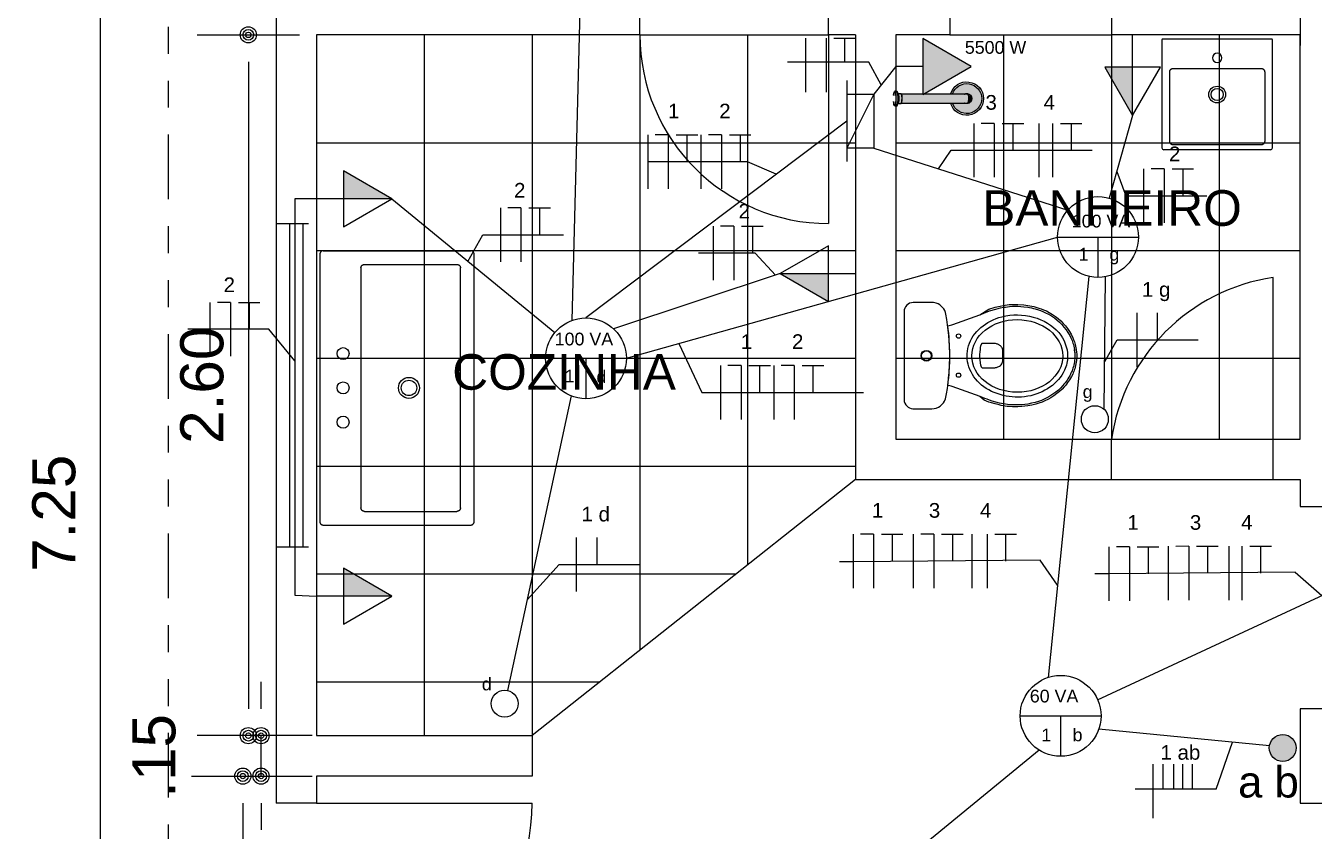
# Model space of a CAD drawing. Header units: millimetres. Extents: x 5.67 to 14.72, y 2.6 to 10.77.
# Drawn here: x 5.672 to 10.453, y 5.553 to 8.542 of the extents above; entities that cross this region are included whole.
import ezdxf

# ---------------------------------------------------------------- set-up
doc = ezdxf.new("R2010")
doc.units = ezdxf.units.MM
doc.header["$LTSCALE"] = 0.01
doc.linetypes.add('ACAD_ISO02W100', pattern=[15, 12, -3])
doc.linetypes.add('ACAD_ISO05W100', pattern=[33, 24, -3, 0, -3, 0, -3])
for name, color, linetype in [('aberturas', 140, 'Continuous'), ('cargas', 30, 'Continuous'), ('coberta', 8, 'Continuous'), ('condutor', 10, 'Continuous'), ('cotas', 201, 'Continuous'), ('eletroduto', 50, 'Continuous'), ('parede', 7, 'Continuous'), ('pisos', 251, 'Continuous'), ('texto', 6, 'Continuous')]:
    doc.layers.add(name, color=color, linetype=linetype)
doc.layers.add('Aux-Hatch_Solido', color=10, linetype='Continuous', lineweight=9)
doc.layers.add('hidrosanitario', color=100, linetype='Continuous', lineweight=9)
doc.styles.get("Standard").update_dxf_attribs({"font": 'arial.ttf'})
doc.styles.add('style1', font='arial.ttf', dxfattribs={"height": 0.5})
doc.dimstyles.new('ESC_1-100', dxfattribs={"dimtxt": 0.16, "dimasz": 0.1, "dimexe": 0.18, "dimexo": 0.1, "dimgap": 0.09, "dimtad": 1, "dimzin": 4, "dimdsep": 46, "dimtxsty": 'Standard', "dimblk": 'D1', "dimcen": 0.09, "dimse1": 1, "dimse2": 1, "dimclrd": 8, "dimclre": 256, "dimclrt": 3, "dimadec": 0, "dimazin": 0, "dimtfac": 1, "dimtmove": 2, "dimatfit": 3, "dimldrblk": 'D1', "dimfxl": 1, "dimtolj": 1, "dimarcsym": 0})

# ---------------------------------------------------------------- blocks, each defined once
blk = doc.blocks.new('Cuba de semiencaixe L.83')
for p, q in [((-0.205, -0.012), (-0.205, -0.413)), ((0.203, -0.01), (-0.203, -0.01)), ((0.205, -0.413), (0.205, -0.012)), ((-0.1775, -0.132), (-0.1775, -0.388)), ((0.1655, -0.12), (-0.1655, -0.12)), ((0.1775, -0.388), (0.1775, -0.132)), ((0.198, -0.42), (-0.198, -0.42)), ((-0.1655, -0.4), (0.1655, -0.4))]:
    blk.add_line(p, q)
for points in [[(-0.1655, -0.12, 0), (-0.1667, -0.1201, 0), (-0.1678, -0.1202, 0), (-0.169, -0.1205, 0), (-0.1701, -0.1209, 0), (-0.1712, -0.1214, 0), (-0.1722, -0.122, 0), (-0.1731, -0.1227, 0), (-0.174, -0.1235, 0), (-0.1748, -0.1244, 0), (-0.1755, -0.1253, 0), (-0.1761, -0.1263, 0), (-0.1766, -0.1274, 0), (-0.177, -0.1285, 0), (-0.1773, -0.1297, 0), (-0.1774, -0.1308, 0), (-0.1775, -0.132, 0)], [(0.1775, -0.132, 0), (0.1774, -0.1308, 0), (0.1773, -0.1297, 0), (0.177, -0.1285, 0), (0.1766, -0.1274, 0), (0.1761, -0.1263, 0), (0.1755, -0.1253, 0), (0.1748, -0.1244, 0), (0.174, -0.1235, 0), (0.1731, -0.1227, 0), (0.1722, -0.122, 0), (0.1712, -0.1214, 0), (0.1701, -0.1209, 0), (0.169, -0.1205, 0), (0.1678, -0.1202, 0), (0.1667, -0.1201, 0), (0.1655, -0.12, 0)], [(-0.1775, -0.388, 0), (-0.1774, -0.3892, 0), (-0.1773, -0.3903, 0), (-0.177, -0.3915, 0), (-0.1766, -0.3926, 0), (-0.1761, -0.3937, 0), (-0.1755, -0.3947, 0), (-0.1748, -0.3956, 0), (-0.174, -0.3965, 0), (-0.1731, -0.3973, 0), (-0.1722, -0.398, 0), (-0.1712, -0.3986, 0), (-0.1701, -0.3991, 0), (-0.169, -0.3995, 0), (-0.1678, -0.3998, 0), (-0.1667, -0.3999, 0), (-0.1655, -0.4, 0)], [(0.1655, -0.4, 0), (0.1667, -0.3999, 0), (0.1678, -0.3998, 0), (0.169, -0.3995, 0), (0.1701, -0.3991, 0), (0.1712, -0.3986, 0), (0.1722, -0.398, 0), (0.1731, -0.3973, 0), (0.174, -0.3965, 0), (0.1748, -0.3956, 0), (0.1755, -0.3947, 0), (0.1761, -0.3937, 0), (0.1766, -0.3926, 0), (0.177, -0.3915, 0), (0.1773, -0.3903, 0), (0.1774, -0.3892, 0), (0.1775, -0.388, 0)]]:
    blk.add_polyline3d(points)
at = {"color": 252}
for radius in [0.031, 0.0225]:
    blk.add_circle((0, -0.215), radius, dxfattribs=at)
for centre, radius, start, end in [((-0.203, -0.012), 0.002, 89.9815, 180), ((0.203, -0.012), 0.002, 359.9815, 90), ((-0.198, -0.413), 0.007, 180.001, 270.001), ((0.198, -0.413), 0.007, 269.999, 359.999)]:
    blk.add_arc(centre, radius, start, end)
for start, end in [(0, 180), (180, 0)]:
    blk.add_arc((0, -0.079), 0.0175, start, end, dxfattribs=at)
blk = doc.blocks.new('Cuba de apoio L.197')
for p, q in [((-0.4, -0.02), (-0.4, -0.45)), ((0.39, -0.01), (-0.39, -0.01)), ((0.4, -0.02), (0.4, -0.45)), ((-0.36, -0.14), (-0.36, -0.41)), ((0.35, -0.13), (-0.35, -0.13)), ((0.36, -0.14), (0.36, -0.41)), ((-0.35, -0.42), (0.35, -0.42)), ((-0.39, -0.46), (0.39, -0.46))]:
    blk.add_line(p, q)
for points in [[(-0.39, -0.01, 0), (-0.3908, -0.01, 0), (-0.3916, -0.0101, 0), (-0.3924, -0.0103, 0), (-0.3931, -0.0105, 0), (-0.3938, -0.0108, 0), (-0.3946, -0.0111, 0), (-0.3952, -0.0115, 0), (-0.3959, -0.0119, 0), (-0.3965, -0.0124, 0), (-0.3971, -0.0129, 0), (-0.3976, -0.0135, 0), (-0.3981, -0.0141, 0), (-0.3985, -0.0148, 0), (-0.3989, -0.0154, 0), (-0.3992, -0.0162, 0), (-0.3995, -0.0169, 0), (-0.3997, -0.0176, 0), (-0.3999, -0.0184, 0), (-0.4, -0.0192, 0), (-0.4, -0.02, 0)], [(0.4, -0.02, 0), (0.4, -0.0192, 0), (0.3999, -0.0184, 0), (0.3997, -0.0176, 0), (0.3995, -0.0169, 0), (0.3992, -0.0162, 0), (0.3989, -0.0154, 0), (0.3985, -0.0148, 0), (0.3981, -0.0141, 0), (0.3976, -0.0135, 0), (0.3971, -0.0129, 0), (0.3965, -0.0124, 0), (0.3959, -0.0119, 0), (0.3952, -0.0115, 0), (0.3946, -0.0111, 0), (0.3938, -0.0108, 0), (0.3931, -0.0105, 0), (0.3924, -0.0103, 0), (0.3916, -0.0101, 0), (0.3908, -0.01, 0), (0.39, -0.01, 0)], [(-0.36, -0.14, 0), (-0.36, -0.1392, 0), (-0.3599, -0.1384, 0), (-0.3597, -0.1377, 0), (-0.3595, -0.1369, 0), (-0.3592, -0.1362, 0), (-0.3589, -0.1354, 0), (-0.3585, -0.1348, 0), (-0.3581, -0.1341, 0), (-0.3576, -0.1335, 0), (-0.3571, -0.1329, 0), (-0.3565, -0.1324, 0), (-0.3559, -0.1319, 0), (-0.3552, -0.1315, 0), (-0.3546, -0.1311, 0), (-0.3538, -0.1308, 0), (-0.3531, -0.1305, 0), (-0.3523, -0.1303, 0), (-0.3516, -0.1301, 0), (-0.3508, -0.13, 0), (-0.35, -0.13, 0)], [(0.35, -0.13, 0), (0.3508, -0.13, 0), (0.3516, -0.1301, 0), (0.3523, -0.1303, 0), (0.3531, -0.1305, 0), (0.3538, -0.1308, 0), (0.3546, -0.1311, 0), (0.3552, -0.1315, 0), (0.3559, -0.1319, 0), (0.3565, -0.1324, 0), (0.3571, -0.1329, 0), (0.3576, -0.1335, 0), (0.3581, -0.1341, 0), (0.3585, -0.1348, 0), (0.3589, -0.1354, 0), (0.3592, -0.1362, 0), (0.3595, -0.1369, 0), (0.3597, -0.1377, 0), (0.3599, -0.1384, 0), (0.36, -0.1392, 0), (0.36, -0.14, 0)], [(-0.35, -0.42, 0), (-0.3508, -0.42, 0), (-0.3516, -0.4199, 0), (-0.3523, -0.4197, 0), (-0.3531, -0.4195, 0), (-0.3538, -0.4192, 0), (-0.3546, -0.4189, 0), (-0.3552, -0.4185, 0), (-0.3559, -0.4181, 0), (-0.3565, -0.4176, 0), (-0.3571, -0.4171, 0), (-0.3576, -0.4165, 0), (-0.3581, -0.4159, 0), (-0.3585, -0.4152, 0), (-0.3589, -0.4146, 0), (-0.3592, -0.4138, 0), (-0.3595, -0.4131, 0), (-0.3597, -0.4123, 0), (-0.3599, -0.4116, 0), (-0.36, -0.4108, 0), (-0.36, -0.41, 0)], [(0.36, -0.41, 0), (0.36, -0.4108, 0), (0.3599, -0.4116, 0), (0.3597, -0.4123, 0), (0.3595, -0.4131, 0), (0.3592, -0.4138, 0), (0.3589, -0.4146, 0), (0.3585, -0.4152, 0), (0.3581, -0.4159, 0), (0.3576, -0.4165, 0), (0.3571, -0.4171, 0), (0.3565, -0.4176, 0), (0.3559, -0.4181, 0), (0.3552, -0.4185, 0), (0.3546, -0.4189, 0), (0.3538, -0.4192, 0), (0.3531, -0.4195, 0), (0.3523, -0.4197, 0), (0.3516, -0.4199, 0), (0.3508, -0.42, 0), (0.35, -0.42, 0)], [(-0.4, -0.45, 0), (-0.4, -0.4508, 0), (-0.3999, -0.4516, 0), (-0.3997, -0.4524, 0), (-0.3995, -0.4531, 0), (-0.3992, -0.4538, 0), (-0.3989, -0.4546, 0), (-0.3985, -0.4552, 0), (-0.3981, -0.4559, 0), (-0.3976, -0.4565, 0), (-0.3971, -0.4571, 0), (-0.3965, -0.4576, 0), (-0.3959, -0.4581, 0), (-0.3952, -0.4585, 0), (-0.3946, -0.4589, 0), (-0.3938, -0.4592, 0), (-0.3931, -0.4595, 0), (-0.3924, -0.4597, 0), (-0.3916, -0.4599, 0), (-0.3908, -0.46, 0), (-0.39, -0.46, 0)], [(0.39, -0.46, 0), (0.3908, -0.46, 0), (0.3916, -0.4599, 0), (0.3924, -0.4597, 0), (0.3931, -0.4595, 0), (0.3938, -0.4592, 0), (0.3946, -0.4589, 0), (0.3952, -0.4585, 0), (0.3959, -0.4581, 0), (0.3965, -0.4576, 0), (0.3971, -0.4571, 0), (0.3976, -0.4565, 0), (0.3981, -0.4559, 0), (0.3985, -0.4552, 0), (0.3989, -0.4546, 0), (0.3992, -0.4538, 0), (0.3995, -0.4531, 0), (0.3997, -0.4524, 0), (0.3999, -0.4516, 0), (0.4, -0.4508, 0), (0.4, -0.45, 0)]]:
    blk.add_polyline3d(points)
at = {"color": 252}
for centre, radius in [((-0.1, -0.0779), 0.0175), ((0, -0.0779), 0.0175), ((0.1, -0.0779), 0.0175), ((0, -0.27), 0.0306), ((0, -0.27), 0.0225)]:
    blk.add_circle(centre, radius, dxfattribs=at)
blk = doc.blocks.new('Bacia Ravena')
blk.add_lwpolyline([(0.1631, -0.03), (-0.1631, -0.03, 0.388677), (-0.1964, -0.063), (-0.1964, -0.1331, 0.321666), (-0.1601, -0.1839, 0.095228), (0.154, -0.1854, 0.273355), (0.1952, -0.1495, 0.052707), (0.1975, -0.1387), (0.1979, -0.1341), (0.1979, -0.064, 0.409122)], format="xyb", close=True)
blk.add_lwpolyline([(0.0124, -0.6633), (0.024, -0.662), (0.0066, -0.6636), (0.0008, -0.6637), (-0.005, -0.6636), (-0.0109, -0.6633), (-0.0167, -0.6628), (-0.0224, -0.662), (-0.0283, -0.661), (-0.0341, -0.6598), (-0.0399, -0.6583), (-0.0456, -0.6567), (-0.0504, -0.6551), (-0.0553, -0.6533), (-0.06, -0.6514), (-0.0647, -0.6493), (-0.0739, -0.6447), (-0.0794, -0.6416), (-0.0848, -0.6383), (-0.0901, -0.6348), (-0.0953, -0.6311), (-0.1004, -0.6273), (-0.1051, -0.6235), (-0.1097, -0.6196), (-0.1186, -0.6114), (-0.127, -0.6025), (-0.1349, -0.5931), (-0.1428, -0.5824), (-0.15, -0.5712), (-0.1559, -0.5604), (-0.1608, -0.5501), (-0.1652, -0.5396), (-0.1691, -0.5285), (-0.1726, -0.5168), (-0.1761, -0.5029), (-0.1788, -0.4887), (-0.1815, -0.467), (-0.1823, -0.4523), (-0.1823, -0.4408), (-0.1821, -0.4325), (-0.1813, -0.4209), (-0.1805, -0.4136), (-0.1796, -0.4062), (-0.1784, -0.3989), (-0.177, -0.3916), (-0.1754, -0.3843), (-0.1719, -0.3703), (-0.1679, -0.3565), (-0.1648, -0.3472), (-0.1613, -0.3381), (-0.1579, -0.3296), (-0.1514, -0.3122), (-0.1136, -0.2084), (-0.1126, -0.2049), (-0.1111, -0.1996), (-0.1099, -0.1942), (-0.1096, -0.1926, 0.06389), (0.111, -0.1926), (0.1134, -0.2029), (0.1147, -0.2074), (0.1161, -0.2114), (0.1526, -0.3116), (0.1663, -0.3472), (0.1735, -0.3703), (0.1777, -0.3879), (0.1799, -0.3989), (0.1811, -0.4062), (0.1821, -0.4136), (0.1828, -0.4209), (0.1836, -0.4325), (0.1838, -0.4523), (0.1823, -0.4743), (0.1803, -0.4887), (0.1791, -0.4958), (0.1776, -0.5029), (0.176, -0.5099), (0.1741, -0.5168), (0.1706, -0.5285), (0.1677, -0.5369), (0.1646, -0.5448), (0.16, -0.5553), (0.1548, -0.5654), (0.148, -0.5768), (0.1405, -0.5878), (0.1326, -0.5978), (0.1244, -0.607), (0.1158, -0.6155), (0.1067, -0.6235), (0.0969, -0.6311), (0.0864, -0.6383), (0.0754, -0.6447), (0.0662, -0.6493), (0.0568, -0.6533), (0.052, -0.6551), (0.0471, -0.6567), (0.0414, -0.6583), (0.0356, -0.6598), (0.0298, -0.661), (0.024, -0.662)], format="xyb")
at = {"color": 252}
blk.add_lwpolyline([(0.1525, -0.3115), (0.1729, -0.3449), (0.1802, -0.3685), (0.1846, -0.3864), (0.1868, -0.3976), (0.188, -0.4052), (0.189, -0.4127), (0.1898, -0.4203), (0.1906, -0.4322), (0.1908, -0.4525), (0.1893, -0.475), (0.1873, -0.4898), (0.1859, -0.4971), (0.1844, -0.5044), (0.1827, -0.5116), (0.1809, -0.5187), (0.1773, -0.5306), (0.1742, -0.5393), (0.1711, -0.5475), (0.1663, -0.5583), (0.1609, -0.5688), (0.1539, -0.5806), (0.1461, -0.5919), (0.1379, -0.6023), (0.1295, -0.6118), (0.1205, -0.6207), (0.1111, -0.6289), (0.101, -0.6368), (0.0901, -0.6442), (0.0808, -0.6497), (0.0664, -0.6563), (0.0569, -0.6603), (0.0522, -0.6621), (0.0473, -0.6637), (0.0416, -0.6653), (0.0358, -0.6668), (0.0299, -0.668), (0.0241, -0.669), (0.0125, -0.6703), (0.007, -0.6706), (0.0008, -0.6707), (-0.0053, -0.6706), (-0.0114, -0.6703), (-0.0174, -0.6697), (-0.0235, -0.6689), (-0.0296, -0.6679), (-0.0357, -0.6666), (-0.0417, -0.6651), (-0.0477, -0.6634), (-0.0527, -0.6617), (-0.0578, -0.6599), (-0.0627, -0.6579), (-0.0677, -0.6557), (-0.0772, -0.6509), (-0.0829, -0.6477), (-0.0886, -0.6442), (-0.0941, -0.6406), (-0.0995, -0.6368), (-0.1047, -0.6328), (-0.1096, -0.6289), (-0.1144, -0.6248), (-0.1235, -0.6163), (-0.1322, -0.6071), (-0.1404, -0.5974), (-0.1486, -0.5863), (-0.156, -0.5748), (-0.1621, -0.5636), (-0.1672, -0.5529), (-0.1717, -0.5421), (-0.1757, -0.5306), (-0.1793, -0.5187), (-0.1829, -0.5044), (-0.1857, -0.4898), (-0.1884, -0.4676), (-0.1893, -0.4525), (-0.1893, -0.4407), (-0.1891, -0.4321), (-0.1883, -0.4203), (-0.1875, -0.4127), (-0.1865, -0.4052), (-0.1853, -0.3977), (-0.1839, -0.3902), (-0.1822, -0.3827), (-0.1787, -0.3685), (-0.1746, -0.3544), (-0.1714, -0.3448), (-0.1678, -0.3355), (-0.1645, -0.3271), (-0.1512, -0.3116), (-0.1512, -0.3115)], dxfattribs=at)
blk.add_lwpolyline([(0.0459, -0.3219), (0.0457, -0.3211), (0.0455, -0.3204), (0.0453, -0.3198), (0.0451, -0.3192), (0.0448, -0.3186), (0.0445, -0.3182), (0.0442, -0.3177), (0.0438, -0.3174), (0.0435, -0.3171), (0.0429, -0.3167), (0.0424, -0.3163), (0.0418, -0.316), (0.0412, -0.3156), (0.0406, -0.3153), (0.04, -0.3151), (0.0393, -0.3148), (0.0379, -0.3143), (0.0365, -0.3139), (0.0305, -0.3128), (0.024, -0.3119), (0.0145, -0.3109), (0.0051, -0.3105), (-0.0043, -0.3105), (-0.0171, -0.3113), (-0.0236, -0.3121), (-0.0269, -0.3125), (-0.0334, -0.3136), (-0.0351, -0.314), (-0.0365, -0.3144), (-0.0379, -0.3149), (-0.0386, -0.3151), (-0.0392, -0.3154), (-0.0399, -0.3158), (-0.0405, -0.3161), (-0.041, -0.3164), (-0.0416, -0.3168), (-0.0419, -0.317), (-0.0426, -0.3177), (-0.0432, -0.3185), (-0.0435, -0.3191), (-0.0438, -0.3197), (-0.044, -0.3204), (-0.0442, -0.3211), (-0.0444, -0.3219), (-0.0444, -0.3329), (-0.0444, -0.3534), (-0.0443, -0.3639), (-0.044, -0.3668), (-0.0436, -0.3696), (-0.043, -0.3725), (-0.0422, -0.3753), (-0.0412, -0.3781), (-0.0394, -0.382), (-0.0382, -0.3839), (-0.0356, -0.3874), (-0.033, -0.3901), (-0.0293, -0.3928), (-0.0264, -0.3944), (-0.0231, -0.3956), (-0.0191, -0.3965), (-0.017, -0.3968), (0.0163, -0.3968), (0.0185, -0.3968), (0.0206, -0.3965), (0.0227, -0.3961), (0.0247, -0.3956), (0.0263, -0.395), (0.0294, -0.3936), (0.0309, -0.3928), (0.0323, -0.3919), (0.034, -0.3905), (0.0356, -0.389), (0.0371, -0.3874), (0.0385, -0.3857), (0.0398, -0.3839), (0.0409, -0.382), (0.0419, -0.3801), (0.0428, -0.3781), (0.0438, -0.3753), (0.0445, -0.3725), (0.0452, -0.3696), (0.0458, -0.3639), (0.0459, -0.3534), (0.0459, -0.3336)], close=True, dxfattribs=at)
for centre, radius in [((0.0003, -0.1131), 0.02), ((0.0003, -0.1131), 0.018), ((-0.0718, -0.2321), 0.008), ((0.0732, -0.2321), 0.008)]:
    blk.add_circle(centre, radius, dxfattribs=at)
blk.add_ellipse((-0.0005, -0.4501), major_axis=(-0.0002, -0.1687), ratio=0.799541, dxfattribs=at)
blk.add_open_spline([(-0.0008, -0.6369), (0.0303, -0.6369), (0.0612, -0.625), (0.1409, -0.5581), (0.1648, -0.4687), (0.1298, -0.3342), (0.0885, -0.285), (-0.014, -0.2533), (-0.0719, -0.2734), (-0.1449, -0.362), (-0.1606, -0.4284), (-0.1397, -0.5495), (-0.1029, -0.6032), (-0.0368, -0.6329), (-0.0188, -0.6369), (-0.0008, -0.6369)], degree=3, knots=[0, 0, 0, 0, 0.592503, 0.592503, 1.887444, 1.887444, 2.900556, 2.900556, 3.913668, 3.913668, 4.926779, 4.926779, 5.939891, 5.939891, 6.283185, 6.283185, 6.283185, 6.283185])
blk = doc.blocks.new('Chuveiro Acqua')
at = {"layer": 'Aux-Hatch_Solido', "true_color": 0xe0e0e0}
h = blk.add_hatch(color=254, dxfattribs=at)
h.dxf.hatch_style = 1
edge = h.paths.add_edge_path()
edge.add_ellipse((0, -0.0022), major_axis=(0.0272, 0), ratio=0.173648, start_angle=184.0825, end_angle=352.9984)
edge.add_line((0.027, -0.0027), (0.0272, -0.0022))
edge.add_ellipse((0, -0.0022), major_axis=(0.0272, 0), ratio=0.173648, start_angle=352.9984, end_angle=360, ccw=False)
edge.add_ellipse((0, -0.0022), major_axis=(0.0272, 0), ratio=0.173648, start_angle=360, end_angle=360.0006, ccw=False)
edge.add_line((0.0272, -0.0022), (0.0272, 0.0047))
edge.add_ellipse((0, 0.0047), major_axis=(0.0272, 0), ratio=0.173648, start_angle=180.0006, end_angle=360.0006, ccw=False)
edge.add_line((-0.0272, 0.0046), (-0.0272, -0.0022))
edge.add_line((-0.0272, -0.0022), (-0.0271, -0.0025))
h.paths.add_polyline_path([(0.0165, -0.2098), (0.0165, -0.2029), (0.0165, -0.0201), (0.0112, -0.0214), (0.0016, -0.0221), (-0.0086, -0.0217), (-0.0132, -0.0211), (-0.0165, -0.0202), (-0.0165, -0.268), (-0.0156, -0.2678), (-0.0088, -0.2697), (-0.0032, -0.2705), (0.0021, -0.2706), (0.0079, -0.2699), (0.0155, -0.2678), (0.0165, -0.268), (0.0165, -0.268), (0.0165, -0.2556), (0.0165, -0.2533)])
h.paths.add_polyline_path([(0.0165, -0.2098), (0.0165, -0.2533, -1.713299), (-0.0165, -0.2533), (-0.0165, -0.2098, 6.565273)])
edge = h.paths.add_edge_path()
edge.add_line((0.0187, -0.0071), (0.0187, -0.018))
edge.add_line((0.0187, -0.018), (0.0182, -0.0191))
edge.add_line((0.0182, -0.0191), (0.0165, -0.0201))
edge.add_arc((0.0049, 0.0189), 0.0408, 270.0513, 286.5652, ccw=False)
edge.add_line((0.0049, -0.0218), (0.0016, -0.0221))
edge.add_line((0.0016, -0.0221), (-0.0035, -0.0219))
edge.add_arc((-0.0041, 0.023), 0.0449, 254.0563, 270.8387, ccw=False)
edge.add_line((-0.0165, -0.0202), (-0.0181, -0.0193))
edge.add_line((-0.0181, -0.0193), (-0.0187, -0.018))
edge.add_line((-0.0187, -0.018), (-0.0187, -0.0071))
edge.add_arc((-0.0176, -0.0069), 0.00112, 192.2568, 236.5218)
edge.add_arc((-0.0147, -0.0025), 0.00642, 236.5253, 254.1071)
edge.add_arc((-0.0019, 0.0517), 0.0621, 256.4503, 271.7424)
edge.add_arc((0.0012, 0.0605), 0.0709, 269.0106, 281.7669)
edge.add_line((0.0157, -0.0089), (0.0169, -0.0085))
edge.add_line((0.0169, -0.0085), (0.0183, -0.0078))
edge.add_line((0.0183, -0.0078), (0.0187, -0.0071))
at = {"ltscale": 0.086171}
blk.add_lwpolyline([(-0.0272, 0.0047), (-0.0272, -0.0022), (-0.027, -0.0033), (-0.0263, -0.0043), (-0.0238, -0.0058), (-0.0187, -0.0071)], dxfattribs=at)
for points in [[(0.0187, -0.0071), (0.0214, -0.0065), (0.0246, -0.0054), (0.0265, -0.004), (0.0272, -0.0022), (0.0272, 0.0047)], [(0.0165, -0.0201), (0.0112, -0.0214), (0.0016, -0.0221), (-0.0086, -0.0217), (-0.0132, -0.0211), (-0.0165, -0.0202)], [(-0.0165, -0.0202), (-0.0165, -0.268)], [(0.0165, -0.2029), (0.0165, -0.0201)], [(0.0165, -0.2098), (0.0165, -0.2029)], [(0.0165, -0.2533), (0.0165, -0.2098)], [(-0.0108, -0.2745), (-0.0149, -0.2711), (-0.0161, -0.2694), (-0.0165, -0.268)], [(0.0165, -0.2556), (0.0165, -0.2533)]]:
    blk.add_lwpolyline(points)
at = {"color": 252}
for points in [[(0.0187, -0.0071), (0.0103, -0.0082), (0.0023, -0.0085), (-0.0123, -0.008), (-0.0187, -0.0071)], [(-0.0165, -0.268), (-0.0156, -0.2678), (-0.0088, -0.2697), (-0.0032, -0.2705), (0.0021, -0.2706), (0.0079, -0.2699), (0.0155, -0.2678), (0.0165, -0.268), (0.0165, -0.2556)], [(0.0106, -0.2746), (0.0143, -0.2716), (0.0155, -0.2701), (0.0156, -0.2693), (0.0147, -0.2693), (0.0075, -0.2715), (0.0021, -0.2722), (-0.0036, -0.2721), (-0.0082, -0.2713), (-0.0154, -0.2692), (-0.0156, -0.2698), (-0.0146, -0.2713), (-0.0106, -0.2747)], [(0.0108, -0.2745), (0.013, -0.2729), (0.015, -0.271), (0.0162, -0.2693), (0.0165, -0.268)]]:
    blk.add_lwpolyline(points, dxfattribs=at)
at = {"ltscale": 0.136086}
blk.add_lwpolyline([(-0.0187, -0.0071), (-0.0187, -0.018), (-0.0181, -0.0193), (-0.0165, -0.0202)], dxfattribs=at)
at = {"ltscale": 0.136089}
blk.add_lwpolyline([(0.0187, -0.0071), (0.0187, -0.018), (0.0182, -0.0191), (0.0165, -0.0201)], dxfattribs=at)
for points in [[(0.0165, -0.2029, -7.379647), (-0.0165, -0.2029)], [(0.0287, -0.2077, -0.004563), (0.0297, -0.2083)], [(0.0165, -0.2533, -1.713301), (-0.0165, -0.2533)]]:
    blk.add_lwpolyline(points, format="xyb")
at = {"color": 252}
for points in [[(0.0165, -0.2098, -6.565284), (-0.0165, -0.2098)], [(0.0165, -0.2556, -1.516225), (-0.0165, -0.2556)], [(0.0103, -0.2748, -0.364991), (-0.0103, -0.2748)]]:
    blk.add_lwpolyline(points, format="xyb", dxfattribs=at)
at = {"extrusion": (0, 0, -1)}
for centre, major_axis, start_param, end_param in [((0, 0.0047), (0.0272, 0), 3.141582, 4.32303), ((0, 0.0047), (0.0272, 0), -0.000011, 3.141582), ((0, 0.0047), (0.0272, 0), -1.070796, -0.000011), ((0, -0.0071), (0.0187, 0), 0.013678, 3.127992)]:
    blk.add_ellipse(centre, major_axis=major_axis, ratio=0.173648, start_param=start_param, end_param=end_param, dxfattribs=at)
at = {"color": 252, "extrusion": (0, 0, -1)}
for centre, major_axis, ratio, start_param, end_param in [((0, 0.0047), (0.0252, 0), 0.173648, 3.141582, 4.29024), ((0, 0.0047), (0.0252, 0), 0.173648, -0.000011, 3.141582), ((0, -0.0022), (0.0252, 0), 0.173648, 4.048432, 4.29024), ((0, 0.0047), (0.0252, 0), 0.173648, -1.070796, -0.000011), ((0, -0.0022), (0.0252, 0), 0.173648, -1.070796, -0.906671), ((0, -0.0022), (0.0272, 0), 0.173648, -0.000011, 3.141582), ((0, -0.018), (0.0187, 0), 0.173648, 0.000029, 3.141622), ((0, -0.2531), (0.025, 0), 0.952348, 1.133711, 2.007882), ((0, -0.2531), (0.025, 0), 0.95323, 1.133213, 2.008472)]:
    blk.add_ellipse(centre, major_axis=major_axis, ratio=ratio, start_param=start_param, end_param=end_param, dxfattribs=at)
blk = doc.blocks.new('D1')
blk.add_line((0, 1.9), (0, -1.9))
for radius in [0.3, 0.2, 0.1]:
    blk.add_circle((0, 0), radius)
blk = doc.blocks.new('*D27')
at = {"layer": 'cotas', "color": 8, "lineweight": -2, "transparency": 16777216}
for p, q in [((10.3002, 8.6579), (10.2002, 8.6579)), ((10.5502, 8.6579), (10.4002, 8.6579)), ((10.6502, 8.6579), (10.7502, 8.6579))]:
    blk.add_line(p, q, dxfattribs=at)
at = {"layer": 'Defpoints', "color": 0, "transparency": 16777216}
for p in [(10.4002, 8.6579), (10.4002, 8.5079), (10.5502, 8.5079)]:
    blk.add_point(p, dxfattribs=at)
at = {"layer": 'cotas', "color": 8, "lineweight": -2, "transparency": 16777216, "xscale": 0.1, "yscale": 0.1, "zscale": 0.1}
blk.add_blockref('D1', (10.4002, 8.6579), dxfattribs=at)
at = {"layer": 'cotas', "color": 8, "lineweight": -2, "transparency": 16777216, "xscale": 0.1, "yscale": 0.1, "zscale": 0.1, "rotation": 180}
blk.add_blockref('D1', (10.5502, 8.6579), dxfattribs=at)
at = {"layer": 'cotas', "color": 3, "transparency": 16777216, "insert": (10.4752, 9.0546), "char_height": 0.16, "attachment_point": 5}
blk.add_mtext('\\A1;.15', dxfattribs=at)
blk = doc.blocks.new('*D28')
at = {"layer": 'cotas', "color": 8, "lineweight": -2, "transparency": 16777216}
blk.add_line((10.3002, 8.874), (9.0002, 8.874), dxfattribs=at)
at = {"layer": 'Defpoints', "color": 0, "transparency": 16777216}
for p in [(8.9002, 8.874), (8.9002, 8.5079), (10.4002, 8.5079)]:
    blk.add_point(p, dxfattribs=at)
at = {"layer": 'cotas', "color": 8, "lineweight": -2, "transparency": 16777216, "xscale": 0.1, "yscale": 0.1, "zscale": 0.1, "rotation": 180}
blk.add_blockref('D1', (8.9002, 8.874), dxfattribs=at)
at = {"layer": 'cotas', "color": 8, "lineweight": -2, "transparency": 16777216, "xscale": 0.1, "yscale": 0.1, "zscale": 0.1}
blk.add_blockref('D1', (10.4002, 8.874), dxfattribs=at)
at = {"layer": 'cotas', "color": 3, "transparency": 16777216, "insert": (9.6502, 9.0456), "char_height": 0.16, "attachment_point": 5}
blk.add_mtext('\\A1;1.50', dxfattribs=at)
blk = doc.blocks.new('*D33')
at = {"layer": 'cotas', "color": 8, "lineweight": -2, "transparency": 16777216}
blk.add_line((6.4975, 8.4079), (6.4975, 6.0079), dxfattribs=at)
at = {"layer": 'Defpoints', "color": 0, "transparency": 16777216}
for p in [(6.7502, 8.5079), (6.4975, 5.9079), (6.7502, 5.9079)]:
    blk.add_point(p, dxfattribs=at)
at = {"layer": 'cotas', "color": 8, "lineweight": -2, "transparency": 16777216, "xscale": 0.1, "yscale": 0.1, "zscale": 0.1}
for p, rotation in [((6.4975, 8.5079), 90), ((6.4975, 5.9079), 270)]:
    blk.add_blockref('D1', p, dxfattribs=dict(at, rotation=rotation))
at = {"layer": 'cotas', "color": 3, "transparency": 16777216, "insert": (6.3258, 7.2079), "char_height": 0.16, "attachment_point": 5, "rotation": 90}
blk.add_mtext('\\A1;2.60', dxfattribs=at)
blk = doc.blocks.new('*D34')
at = {"layer": 'cotas', "color": 8, "lineweight": -2, "transparency": 16777216}
blk.add_line((6.477, 5.6579), (6.477, 3.3579), dxfattribs=at)
at = {"layer": 'Defpoints', "color": 0, "transparency": 16777216}
for p in [(6.7502, 5.7579), (6.477, 3.2579), (6.7502, 3.2579)]:
    blk.add_point(p, dxfattribs=at)
at = {"layer": 'cotas', "color": 8, "lineweight": -2, "transparency": 16777216, "xscale": 0.1, "yscale": 0.1, "zscale": 0.1}
for p, rotation in [((6.477, 5.7579), 90), ((6.477, 3.2579), 270)]:
    blk.add_blockref('D1', p, dxfattribs=dict(at, rotation=rotation))
at = {"layer": 'cotas', "color": 3, "transparency": 16777216, "insert": (6.3053, 4.5079), "char_height": 0.16, "attachment_point": 5, "rotation": 90}
blk.add_mtext('\\A1;2.50', dxfattribs=at)
blk = doc.blocks.new('*D40')
at = {"layer": 'cotas', "color": 8, "lineweight": -2, "transparency": 16777216}
for p, q in [((6.5446, 6.0079), (6.5446, 6.1079)), ((6.5446, 5.7579), (6.5446, 5.9079)), ((6.5446, 5.6579), (6.5446, 5.5579))]:
    blk.add_line(p, q, dxfattribs=at)
at = {"layer": 'Defpoints', "color": 0, "transparency": 16777216}
for p in [(6.5446, 5.9079), (6.7502, 5.9079), (6.7502, 5.7579)]:
    blk.add_point(p, dxfattribs=at)
at = {"layer": 'cotas', "color": 8, "lineweight": -2, "transparency": 16777216, "xscale": 0.1, "yscale": 0.1, "zscale": 0.1}
for p, rotation in [((6.5446, 5.9079), 270), ((6.5446, 5.7579), 90)]:
    blk.add_blockref('D1', p, dxfattribs=dict(at, rotation=rotation))
at = {"layer": 'cotas', "color": 3, "transparency": 16777216, "insert": (6.1479, 5.8329), "char_height": 0.16, "attachment_point": 5, "rotation": 90}
blk.add_mtext('\\A1;.15', dxfattribs=at)
blk = doc.blocks.new('*D41')
at = {"layer": 'cotas', "color": 8, "lineweight": -2, "transparency": 16777216}
blk.add_line((5.9482, 10.2579), (5.9482, 3.2079), dxfattribs=at)
at = {"layer": 'Defpoints', "color": 0, "transparency": 16777216}
for p in [(6.6002, 10.3579), (5.9482, 3.1079), (6.6002, 3.1079)]:
    blk.add_point(p, dxfattribs=at)
at = {"layer": 'cotas', "color": 8, "lineweight": -2, "transparency": 16777216, "xscale": 0.1, "yscale": 0.1, "zscale": 0.1}
for p, rotation in [((5.9482, 10.3579), 90), ((5.9482, 3.1079), 270)]:
    blk.add_blockref('D1', p, dxfattribs=dict(at, rotation=rotation))
at = {"layer": 'cotas', "color": 3, "transparency": 16777216, "insert": (5.7765, 6.7329), "char_height": 0.16, "attachment_point": 5, "rotation": 90}
blk.add_mtext('\\A1;7.25', dxfattribs=at)

msp = doc.modelspace()

# ---------------------------------------------------------------- hatches: boundary and pattern name
at = {"layer": 'cargas'}
h = msp.add_hatch(color=256, dxfattribs=at)
h.dxf.hatch_style = 1
h.paths.add_polyline_path([(9.0002, 8.4941), (9.0002, 8.2866), (9.1799, 8.3903)])
h = msp.add_hatch(color=256, dxfattribs=at)
h.dxf.hatch_style = 1
h.paths.add_polyline_path([(8.6502, 7.6219), (8.4706, 7.6219), (8.6495, 7.5186), (8.6502, 7.5188)])
h.paths.add_polyline_path([(6.8502, 8.003), (6.8502, 7.8993), (7.0299, 7.8993)])
h.paths.add_polyline_path([(6.8502, 6.5291), (6.8502, 6.4254), (7.0299, 6.4254)])
h.paths.add_polyline_path([(9.7788, 8.3882), (9.6751, 8.3882), (9.7788, 8.2085)])
h.paths.add_polyline_path([(10.6502, 7.4276), (10.6502, 7.3239), (10.8299, 7.3239)])
h.paths.add_polyline_path([(10.8299, 4.7297), (10.6502, 4.7297), (10.6502, 4.6259)])
h = msp.add_hatch(color=256, dxfattribs=at)
h.dxf.hatch_style = 1
h.paths.add_polyline_path([(6.7757, 4.7425, 1), (6.8757, 4.7425, 1)])
h.paths.add_polyline_path([(10.286, 5.8624, 1), (10.386, 5.8624, 1)])
at = {"layer": 'eletroduto'}
h = msp.add_hatch(dxfattribs=at)
h.set_pattern_fill('ANGLE', color=256)
h.set_pattern_definition([(0, (0, 0), (0, 6.985), [5.08, -1.905]), (90, (0, 0), (-6.985, 4e-16), [5.08, -1.905])])
h.paths.add_polyline_path([(8.818, 8.2881), (8.7502, 8.1525), (8.7502, 8.0881), (8.818, 8.0881)])
h.paths.add_polyline_path([(8.7502, 8.1525), (8.718, 8.0881), (8.7502, 8.0881)])

# ---------------------------------------------------------------- linework, layer by layer
at = {"layer": 'aberturas'}
for p, q in [((9.7002, 8.6579), (9.7002, 8.5079)), ((8.6502, 8.5079), (8.6502, 7.8079)), ((9.1002, 8.5079), (9.7002, 8.5079)), ((6.6002, 7.8079), (6.6002, 6.6079)), ((6.6502, 7.8079), (6.6502, 6.6079)), ((6.7002, 7.8079), (6.7002, 6.6079)), ((6.7502, 7.8079), (6.7502, 6.6079)), ((10.3002, 7.0079), (10.3002, 7.6079)), ((6.7502, 5.6579), (7.5502, 5.6579))]:
    msp.add_line(p, q, dxfattribs=at)
at = {"layer": 'aberturas', "lineweight": 15}
for p, q in [((7.9502, 8.5079), (8.6502, 8.5079)), ((9.7002, 7.0079), (10.3002, 7.0079)), ((9.7002, 6.8579), (10.3002, 6.8579))]:
    msp.add_line(p, q, dxfattribs=at)
at = {"layer": 'aberturas'}
for centre, radius, start, end in [((8.6502, 8.5079), 0.7, 180, 270), ((10.4047, 6.9034), 0.7122, 98.4341, 171.5659), ((6.7502, 5.6579), 0.8, 270, 0)]:
    msp.add_arc(centre, radius, start, end, dxfattribs=at)
at = {"layer": 'cargas'}
for p, q in [((9.7788, 8.2085), (9.7788, 8.5079)), ((9.0002, 8.3903), (8.9002, 8.3903)), ((7.0299, 7.8993), (6.7502, 7.8993)), ((9.5002, 7.7579), (9.8002, 7.7579)), ((9.6502, 7.7579), (9.6502, 7.6079)), ((8.4706, 7.6219), (8.7502, 7.6219)), ((7.6002, 7.3079), (7.9002, 7.3079)), ((7.7502, 7.3079), (7.7502, 7.1579)), ((7.0299, 6.4254), (6.7502, 6.4254)), ((9.3615, 5.9813), (9.6615, 5.9813)), ((9.5115, 5.9813), (9.5115, 5.8313))]:
    msp.add_line(p, q, dxfattribs=at)
for points in [[(9.1799, 8.3903), (9.0002, 8.4941), (9.0002, 8.2866)], [(9.7788, 8.2085), (9.8826, 8.3882), (9.6751, 8.3882)], [(7.0299, 7.8993), (6.8502, 8.003), (6.8502, 7.7956)], [(8.4706, 7.6219), (8.6502, 7.5182), (8.6502, 7.7256)], [(7.0299, 6.4254), (6.8502, 6.5291), (6.8502, 6.3217)]]:
    msp.add_lwpolyline(points, close=True, dxfattribs=at)
for centre, radius in [((9.6502, 7.7579), 0.15), ((7.7502, 7.3079), 0.15), ((9.6385, 7.082), 0.05), ((9.5115, 5.9813), 0.15), ((7.4487, 6.0269), 0.05), ((10.336, 5.8624), 0.05)]:
    msp.add_circle(centre, radius, dxfattribs=at)
at = {"layer": 'coberta', "linetype": 'ACAD_ISO05W100'}
msp.add_line((6.2002, 10.3579), (6.2002, 2.7079), dxfattribs=at)
at = {"layer": 'condutor'}
for p, q in [((8.5648, 8.4953), (8.5648, 8.2953)), ((8.641, 8.4953), (8.641, 8.2953)), ((8.6702, 8.4953), (8.7102, 8.4951)), ((8.7102, 8.4953), (8.7102, 8.4068)), ((8.7102, 8.4953), (8.7502, 8.4951)), ((8.7998, 8.4068), (8.4975, 8.4068)), ((8.846, 8.3229), (8.7998, 8.4068)), ((9.1893, 8.1795), (9.1893, 7.9795)), ((9.2655, 8.1795), (9.217, 8.1792)), ((9.2655, 8.1795), (9.2655, 7.9795)), ((9.2946, 8.1795), (9.3346, 8.1793)), ((9.3346, 8.1795), (9.3346, 8.0795)), ((9.3346, 8.1795), (9.3746, 8.1793)), ((9.4308, 8.1795), (9.4308, 7.9795)), ((9.4815, 8.1795), (9.4815, 7.9795)), ((9.5106, 8.1795), (9.5506, 8.1793)), ((9.5506, 8.1795), (9.5506, 8.0795)), ((9.5506, 8.1795), (9.5906, 8.1793)), ((7.9795, 8.1367), (7.9795, 7.9367)), ((8.0556, 8.1367), (8.0072, 8.1365)), ((8.0556, 8.1367), (8.0556, 7.9367)), ((8.0848, 8.1367), (8.1248, 8.1365)), ((8.1248, 8.1367), (8.1248, 8.0367)), ((8.1248, 8.1367), (8.1648, 8.1365)), ((8.177, 8.1367), (8.177, 7.9367)), ((8.2532, 8.1367), (8.2047, 8.1365)), ((8.2532, 8.1367), (8.2532, 7.9367)), ((8.2823, 8.1367), (8.3223, 8.1365)), ((8.3223, 8.1367), (8.3223, 8.0367)), ((8.3223, 8.1367), (8.3623, 8.1365)), ((8.3499, 8.0367), (7.9795, 8.0367)), ((8.4563, 7.9906), (8.3499, 8.0367)), ((9.0589, 8.011), (9.1053, 8.0795)), ((9.1053, 8.0795), (9.5506, 8.0795)), ((9.5506, 8.0795), (9.6292, 8.0795)), ((9.7197, 8.0012), (9.7538, 7.9108)), ((9.8195, 8.0108), (9.8195, 7.8108)), ((9.8957, 8.0108), (9.8473, 8.0105)), ((9.8957, 8.0108), (9.8957, 7.8108)), ((9.9249, 8.0108), (9.9649, 8.0106)), ((9.9649, 8.0108), (9.9649, 7.9108)), ((9.9649, 8.0108), (10.0049, 8.0106)), ((9.7538, 7.9108), (10.0538, 7.9108)), ((7.433, 7.8658), (7.433, 7.6658)), ((7.5091, 7.8658), (7.4607, 7.8656)), ((7.5091, 7.8658), (7.5091, 7.6658)), ((7.5383, 7.8658), (7.5783, 7.8656)), ((7.5783, 7.8658), (7.5783, 7.7658)), ((7.5783, 7.8658), (7.6183, 7.8656)), ((8.2224, 7.7982), (8.2224, 7.5982)), ((8.2985, 7.7982), (8.2501, 7.798)), ((8.2985, 7.7982), (8.2985, 7.5982)), ((8.3277, 7.7982), (8.3677, 7.7981)), ((8.3677, 7.7982), (8.3677, 7.6982)), ((8.3677, 7.7982), (8.4077, 7.7981)), ((7.3124, 7.6673), (7.3671, 7.7658)), ((7.3671, 7.7658), (7.6671, 7.7658)), ((8.378, 7.6982), (8.1681, 7.6982)), ((8.4535, 7.6162), (8.378, 7.6982)), ((6.3551, 7.5154), (6.3551, 7.3154)), ((6.4313, 7.5154), (6.3829, 7.5151)), ((6.4313, 7.5154), (6.4313, 7.3154)), ((6.4604, 7.5154), (6.5004, 7.5152)), ((6.5004, 7.5154), (6.5004, 7.4154)), ((6.5004, 7.5154), (6.5404, 7.5152)), ((9.7938, 7.4762), (9.7938, 7.2762)), ((9.87, 7.4762), (9.87, 7.3762)), ((6.5731, 7.4154), (6.2731, 7.4154)), ((6.6701, 7.2988), (6.5731, 7.4154)), ((9.6754, 7.2957), (9.7216, 7.3762)), ((9.7216, 7.3762), (10.0216, 7.3762)), ((8.0944, 7.3625), (8.1802, 7.1813)), ((8.2495, 7.2813), (8.2495, 7.0813)), ((8.3257, 7.2813), (8.2773, 7.281)), ((8.3257, 7.2813), (8.3257, 7.0813)), ((8.3548, 7.2813), (8.3948, 7.2811)), ((8.3948, 7.2813), (8.3948, 7.1813)), ((8.3948, 7.2813), (8.4348, 7.2811)), ((8.4471, 7.2813), (8.4471, 7.0813)), ((8.5232, 7.2813), (8.4748, 7.281)), ((8.5232, 7.2813), (8.5232, 7.0813)), ((8.5524, 7.2813), (8.5924, 7.2811)), ((8.5924, 7.2813), (8.5924, 7.1813)), ((8.5924, 7.2813), (8.6324, 7.2811)), ((8.1802, 7.1813), (8.7802, 7.1813)), ((8.7412, 6.6552), (8.7412, 6.4552)), ((8.8173, 6.6552), (8.7689, 6.6549)), ((8.8173, 6.6552), (8.8173, 6.4552)), ((8.8465, 6.6552), (8.8865, 6.655)), ((8.8865, 6.6552), (8.8865, 6.5552)), ((8.8865, 6.6552), (8.9265, 6.655)), ((8.9647, 6.6552), (8.9647, 6.4552)), ((9.0409, 6.6552), (8.9924, 6.6549)), ((9.0409, 6.6552), (9.0409, 6.4552)), ((9.07, 6.6552), (9.11, 6.655)), ((9.11, 6.6552), (9.11, 6.5552)), ((9.11, 6.6552), (9.15, 6.655)), ((9.1827, 6.6554), (9.1827, 6.4554)), ((9.2384, 6.6552), (9.2384, 6.4552)), ((9.2676, 6.6552), (9.3076, 6.655)), ((9.3076, 6.6552), (9.3076, 6.5552)), ((9.3076, 6.6552), (9.3476, 6.655)), ((7.7142, 6.6429), (7.7142, 6.4429)), ((7.7904, 6.6429), (7.7904, 6.5429)), ((9.6908, 6.6086), (9.6908, 6.4086)), ((9.767, 6.6086), (9.7185, 6.6084)), ((9.767, 6.6086), (9.767, 6.4086)), ((9.7961, 6.6086), (9.8361, 6.6084)), ((9.8361, 6.6086), (9.8361, 6.5086)), ((9.8361, 6.6086), (9.8761, 6.6084)), ((9.9107, 6.6104), (9.9107, 6.4104)), ((9.9869, 6.6104), (9.9385, 6.6102)), ((9.9869, 6.6104), (9.9869, 6.4104)), ((10.0161, 6.6104), (10.0561, 6.6103)), ((10.0561, 6.6104), (10.0561, 6.5104)), ((10.0561, 6.6104), (10.0961, 6.6103)), ((10.1355, 6.6107), (10.1355, 6.4107)), ((10.1845, 6.6104), (10.1845, 6.4104)), ((10.2136, 6.6104), (10.2536, 6.6103)), ((10.2536, 6.6104), (10.2536, 6.5104)), ((10.2536, 6.6104), (10.2936, 6.6103)), ((8.7412, 6.5534), (8.6912, 6.5534)), ((9.4359, 6.559), (8.7412, 6.5534)), ((9.5003, 6.4662), (9.4359, 6.559)), ((7.5318, 6.4119), (7.6511, 6.5429)), ((7.6511, 6.5429), (7.9511, 6.5429)), ((9.6908, 6.5086), (9.6388, 6.5086)), ((10.382, 6.5143), (9.6908, 6.5086)), ((10.382, 6.5143), (10.4814, 6.4276)), ((10.0884, 5.709), (10.1493, 5.8836)), ((9.8538, 5.8024), (9.8538, 5.6024)), ((9.8907, 5.8024), (9.8907, 5.709)), ((9.93, 5.8024), (9.93, 5.709)), ((9.9644, 5.8024), (9.9644, 5.709)), ((9.9991, 5.8024), (9.9991, 5.709)), ((10.0884, 5.709), (9.7884, 5.709))]:
    msp.add_line(p, q, dxfattribs=at)
at = {"layer": 'eletroduto'}
for p, q in [((7.7461, 9.2861), (7.6973, 7.4482)), ((8.9002, 8.3903), (8.818, 8.2881)), ((8.718, 8.3381), (8.718, 8.0381)), ((8.718, 8.2881), (8.818, 8.2881)), ((8.818, 8.2881), (8.718, 8.0881)), ((8.818, 8.2881), (8.818, 8.0881)), ((8.718, 8.1881), (7.7502, 7.4579)), ((9.7788, 8.2085), (9.6914, 7.9021)), ((8.818, 8.0881), (8.718, 8.0881)), ((8.818, 8.0881), (9.5381, 7.8575)), ((6.6702, 7.8993), (6.67, 6.4297)), ((6.7502, 7.8993), (6.6702, 7.8993)), ((7.0299, 7.8993), (7.6343, 7.4031)), ((7.9002, 7.3079), (9.5002, 7.7579)), ((8.4706, 7.6219), (7.8524, 7.4177)), ((9.6163, 7.6118), (9.4657, 6.1241)), ((9.6736, 7.1176), (9.6785, 7.6106)), ((7.6951, 7.1684), (7.4592, 6.0758)), ((9.649, 6.0413), (11.8548, 7.0649)), ((6.67, 6.4297), (6.7502, 6.4254)), ((10.2866, 5.8701), (9.6534, 5.9326)), ((9.4324, 5.8538), (8.2461, 4.8833))]:
    msp.add_line(p, q, dxfattribs=at)
at = {"layer": 'parede'}
for p, q in [((6.6002, 10.3579), (6.6002, 7.8079)), ((7.9502, 8.5079), (7.9502, 8.6579)), ((8.6502, 8.5079), (8.6502, 8.6579)), ((9.1002, 8.6579), (9.1002, 8.5079)), ((9.7002, 8.6579), (9.7002, 8.5079)), ((6.7502, 8.5079), (6.7502, 7.8079)), ((7.9502, 8.5079), (6.7502, 8.5079)), ((8.7502, 8.5079), (8.6502, 8.5079)), ((8.7502, 8.5079), (8.7502, 6.8579)), ((8.9002, 8.5079), (8.9002, 7.0079)), ((9.1002, 8.5079), (8.9002, 8.5079)), ((10.4002, 8.5079), (9.7002, 8.5079)), ((10.4002, 7.0079), (10.4002, 8.5079)), ((8.9002, 7.0079), (9.7002, 7.0079)), ((9.7002, 6.8579), (9.7002, 7.0079)), ((10.3002, 6.8579), (10.3002, 7.0079)), ((10.3002, 7.0079), (10.4002, 7.0079)), ((8.7502, 6.8579), (9.7002, 6.8579)), ((10.3002, 6.8579), (10.4002, 6.8579)), ((10.4002, 6.8579), (10.4002, 6.7579)), ((10.4002, 6.7579), (10.5502, 6.7579)), ((6.6002, 6.6079), (6.6002, 5.6579)), ((6.7502, 6.6079), (6.7502, 5.9079)), ((10.5502, 6.0079), (10.4002, 6.0079)), ((10.4002, 6.0079), (10.4002, 5.6579)), ((6.7502, 5.9079), (7.5502, 5.9079)), ((7.5502, 5.9079), (7.5502, 5.7579)), ((7.5502, 5.7579), (6.7502, 5.7579)), ((6.7502, 5.7579), (6.7502, 5.6579)), ((6.7502, 5.6579), (6.6002, 5.6579)), ((10.4002, 5.6579), (10.5502, 5.6579))]:
    msp.add_line(p, q, dxfattribs=at)
at = {"layer": 'parede', "linetype": 'ACAD_ISO02W100'}
for p, q in [((6.6002, 7.8079), (6.7502, 7.8079)), ((6.6002, 6.6079), (6.7502, 6.6079))]:
    msp.add_line(p, q, dxfattribs=at)
at = {"layer": 'pisos'}
for p, q in [((7.1502, 8.5079), (7.1502, 5.9079)), ((7.5502, 8.5079), (7.5502, 5.9079)), ((7.9502, 8.5079), (7.9502, 6.2245)), ((8.3502, 8.5079), (8.3502, 6.5412)), ((9.3002, 8.5079), (9.3002, 7.0079)), ((9.7002, 8.5079), (9.7002, 7.0079)), ((10.1002, 8.5079), (10.1002, 7.0079)), ((6.7502, 8.1079), (8.7502, 8.1079)), ((8.9002, 8.1079), (10.4002, 8.1079)), ((6.7502, 7.7079), (8.7502, 7.7079)), ((8.9002, 7.7079), (10.4002, 7.7079)), ((6.7502, 7.3079), (8.7502, 7.3079)), ((8.9002, 7.3079), (10.4002, 7.3079)), ((6.7502, 6.9079), (8.7502, 6.9079)), ((8.7502, 6.8579), (7.5502, 5.9079)), ((6.7502, 6.5079), (8.3081, 6.5079)), ((6.7502, 6.1079), (7.8029, 6.1079))]:
    msp.add_line(p, q, dxfattribs=at)

# ---------------------------------------------------------------- block references
at = {"layer": 'hidrosanitario'}
msp.add_blockref('Cuba de semiencaixe L.83', (10.0925, 8.5015), dxfattribs=at)
at = {"layer": 'hidrosanitario', "rotation": 90}
for name, p in [('Chuveiro Acqua', (8.9006, 8.2714)), ('Bacia Ravena', (8.9006, 7.3171))]:
    msp.add_blockref(name, p, dxfattribs=at)
at = {"layer": 'hidrosanitario', "xscale": 1.272282024378629, "yscale": 1.272282024378629, "zscale": 1.272282024378629, "rotation": 90}
msp.add_blockref('Cuba de apoio L.197', (6.75, 7.1981), dxfattribs=at)

# ---------------------------------------------------------------- texts
at = {"layer": 'cargas', "attachment_point": 1}
for s, width, gutter_width, insert, char_height in [('5500 W', 0.238202, 0.2367, (9.1561, 8.485), 0.04734), ('100 VA', 0.222439, 0.2367, (9.553, 7.8407), 0.04734), ('1', 0.222439, 0.2367, (9.5786, 7.7178), 0.0473), ('g', 0.222439, 0.2367, (9.6927, 7.7178), 0.0473), ('100 VA', 0.222439, 0.2367, (7.6343, 7.4031), 0.04734), ('1', 0.222439, 0.2367, (7.6714, 7.2659), 0.0473), ('d', 0.222439, 0.2367, (7.789, 7.2638), 0.0473), ('g', 0.222439, 0.2367, (9.5935, 7.2078), 0.0473), ('d', 0.222439, 0.2367, (7.3639, 6.1233), 0.0473), ('60 VA', 0.222439, 0.2367, (9.3972, 6.0785), 0.04734), ('1', 0.222439, 0.2367, (9.4404, 5.9344), 0.0473), ('b', 0.222439, 0.2367, (9.5561, 5.9344), 0.0473), ('a b', 0.352061, 0.5805, (10.17, 5.7946), 0.1161)]:
    msp.add_mtext_dynamic_manual_height_columns(s, width=width, gutter_width=gutter_width, heights=[0], dxfattribs=dict(at, insert=insert, char_height=char_height))
at = {"layer": 'condutor', "attachment_point": 1}
for s, insert, char_height in [('3', (9.2327, 8.2846), 0.0544), ('4', (9.4487, 8.2846), 0.0544), ('1       2', (8.0547, 8.2524), 0.05439), ('2', (9.9136, 8.0935), 0.0544), ('2', (7.4834, 7.9584), 0.0544), ('2', (8.3164, 7.881), 0.0544), ('2', (6.4056, 7.6079), 0.0544), ('1 g', (9.8133, 7.5904), 0.05439), ('1       2', (8.3248, 7.397), 0.05439), ('1 d', (7.7336, 6.7571), 0.05439), ('1        3       4', (8.8114, 6.7709), 0.054387), ('1         3       4', (9.7589, 6.7261), 0.054387), ('1 ab', (9.8821, 5.873), 0.05439)]:
    msp.add_mtext_dynamic_manual_height_columns(s, width=0.52308, gutter_width=0.2719, heights=[0.1775], dxfattribs=dict(at, insert=insert, char_height=char_height))
at = {"layer": 'texto', "char_height": 0.13208, "attachment_point": 1, "style": 'style1'}
for s, insert in [('BANHEIRO', (9.2205, 7.9315)), ('COZINHA', (7.254, 7.3234))]:
    msp.add_mtext_dynamic_manual_height_columns(s, width=1.192563, gutter_width=0.6604, heights=[0], dxfattribs=dict(at, insert=insert))

# ---------------------------------------------------------------- dimensions: what is measured, and where the dimension line sits
at = {"layer": 'cotas'}
for base, p1, p2, picture, middle in [((5.9482, 3.1079), (6.6002, 10.3579), (6.6002, 3.1079), '*D41', (5.7765, 6.7329)), ((6.4975, 5.9079), (6.7502, 8.5079), (6.7502, 5.9079), '*D33', (6.3258, 7.2079)), ((6.5446, 5.9079), (6.7502, 5.7579), (6.7502, 5.9079), '*D40', (6.1479, 5.8329)), ((6.477, 3.2579), (6.7502, 5.7579), (6.7502, 3.2579), '*D34', (6.3053, 4.5079))]:
    dim = msp.add_linear_dim(base=base, p1=p1, p2=p2, angle=90, dimstyle='ESC_1-100', dxfattribs=at)
    dim.commit()
    dim.dimension.update_dxf_attribs({"geometry": picture, "text_midpoint": middle})
for base, p1, p2, picture, middle in [((8.9002, 8.874), (10.4002, 8.5079), (8.9002, 8.5079), '*D28', (9.6502, 9.0456)), ((10.4002, 8.6579), (10.5502, 8.5079), (10.4002, 8.5079), '*D27', (10.4752, 9.0546))]:
    dim = msp.add_linear_dim(base=base, p1=p1, p2=p2, dimstyle='ESC_1-100', dxfattribs=at)
    dim.commit()
    dim.dimension.update_dxf_attribs({"geometry": picture, "text_midpoint": middle})

doc.saveas('drawing.dxf')
